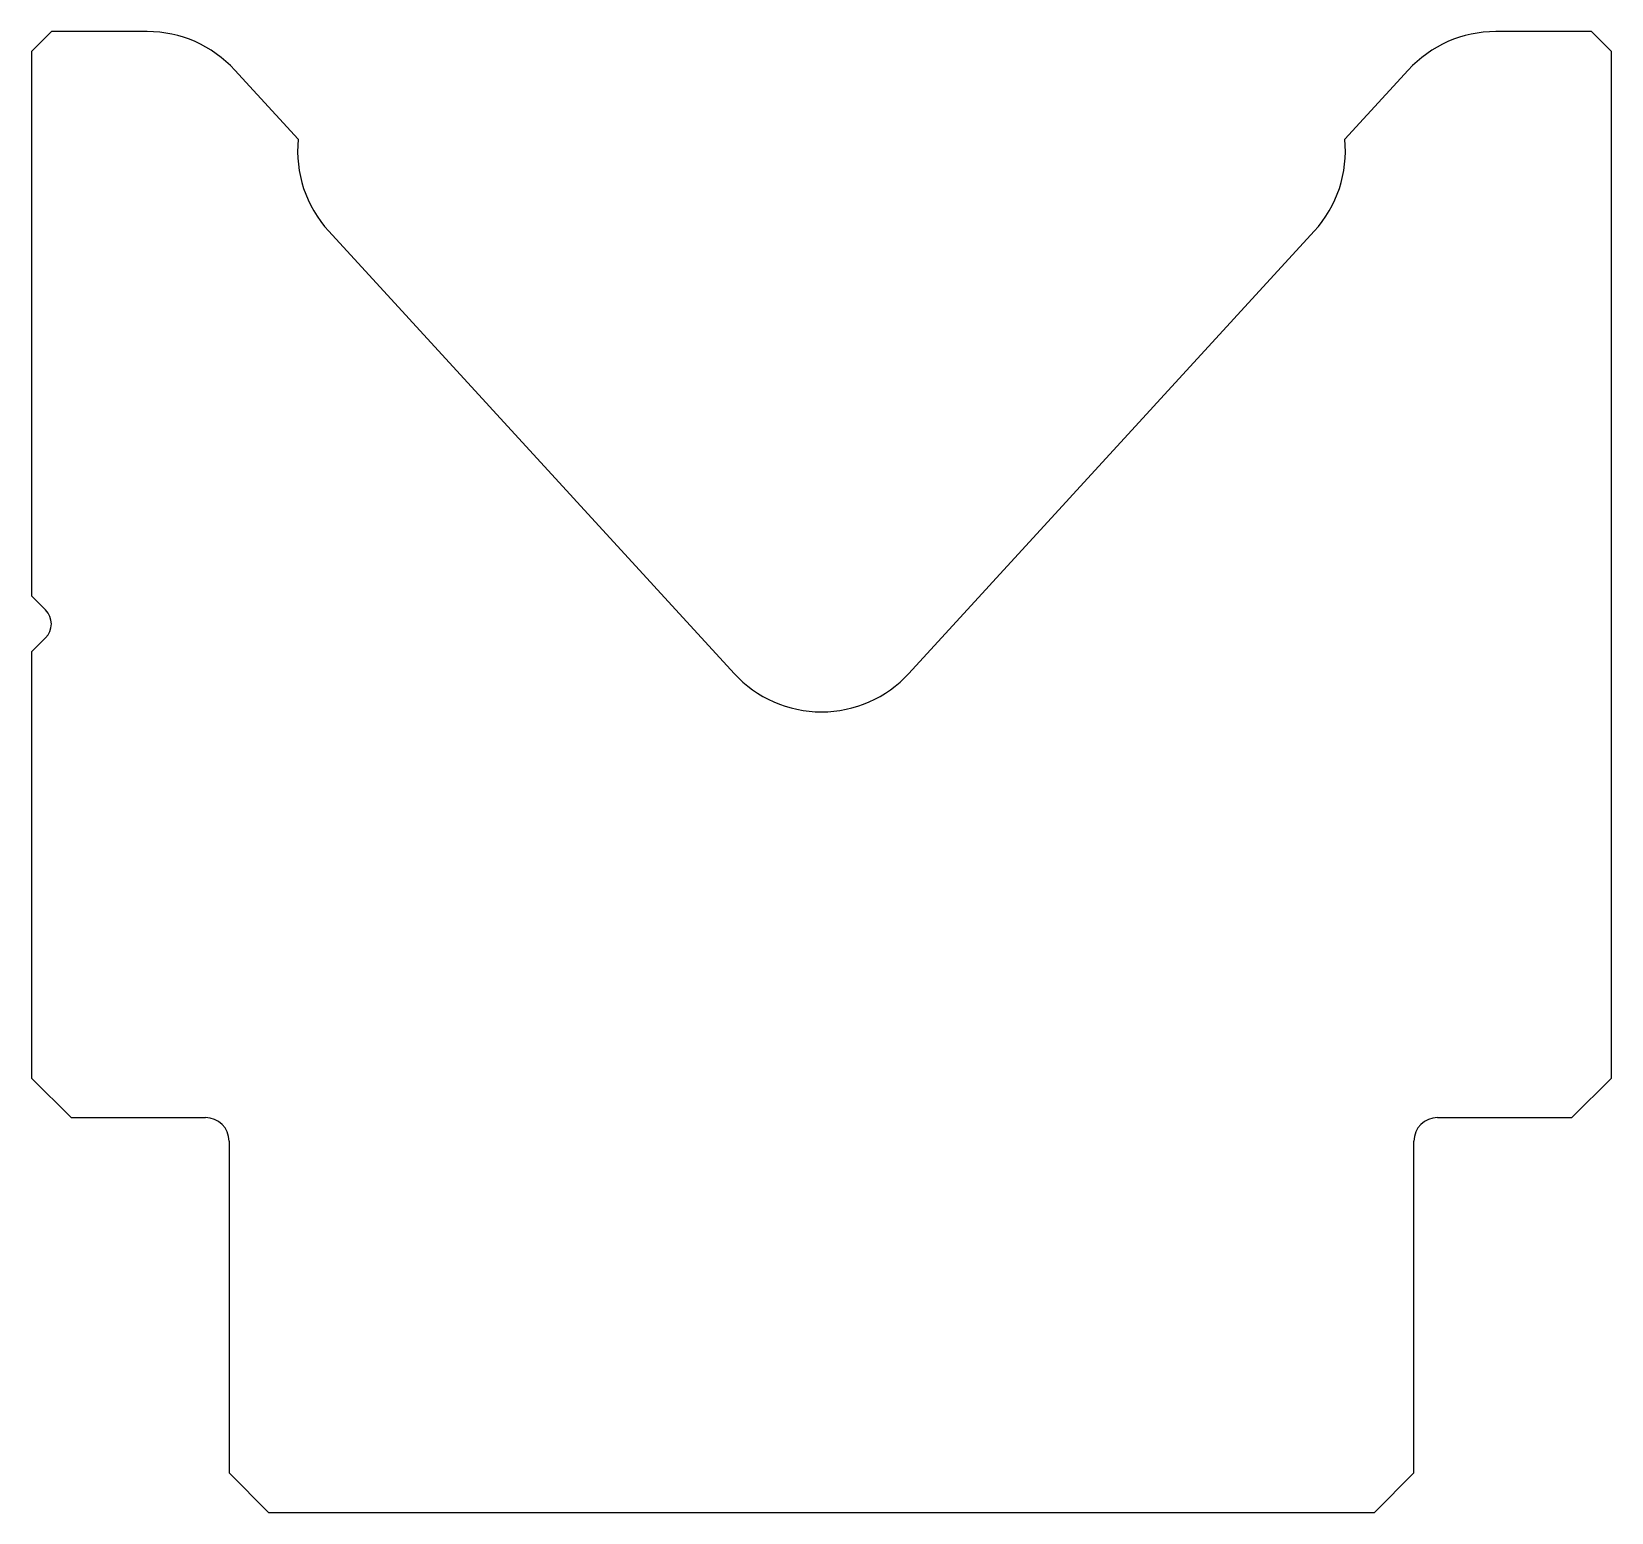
# Model space of a CAD drawing. Header units: metres. Extents: x -40.6 to 39.4, y -26 to 49.
import ezdxf

# ---------------------------------------------------------------- set-up
doc = ezdxf.new("R2010")
doc.units = ezdxf.units.M

msp = doc.modelspace()

# ---------------------------------------------------------------- linework, layer by layer
for p, q in [((-39.601081, 48.993602), (-40.601081, 47.993602)), ((-34.741145, 48.993602), (-39.601081, 48.993602)), ((38.398919, 48.993602), (33.538982, 48.993602)), ((39.398919, 47.993602), (38.398919, 48.993602)), ((-40.601081, 47.993602), (-40.601081, 20.407815)), ((39.398919, -4.006398), (39.398919, 47.993602)), ((-27.101081, 43.537059), (-30.317481, 47.047143)), ((29.115318, 47.047143), (25.898919, 43.537059)), ((-5.024745, 16.484592), (-25.554305, 38.888674)), ((24.352142, 38.888674), (3.822583, 16.484592)), ((-40.601081, 20.407815), (-39.893975, 19.700709)), ((-39.893975, 18.286495), (-40.601081, 17.579388)), ((-40.601081, 17.579388), (-40.601081, -4.006398)), ((-40.601081, -4.006398), (-38.601081, -6.006398)), ((37.398919, -6.006398), (39.398919, -4.006398)), ((-38.601081, -6.006398), (-31.801081, -6.006398)), ((30.598919, -6.006398), (37.398919, -6.006398)), ((-30.601081, -7.206398), (-30.601081, -24.006398)), ((29.398919, -24.006398), (29.398919, -7.206398)), ((-30.601081, -24.006398), (-28.601081, -26.006398)), ((27.398919, -26.006398), (29.398919, -24.006398)), ((-28.601081, -26.006398), (27.398919, -26.006398))]:
    msp.add_line(p, q)
for centre, radius, start, end in [((-34.741145, 42.993602), 6, 42.5, 90), ((33.538982, 42.993602), 6, 90, 137.5), ((-21.130641, 42.942216), 6, 174.310315, 222.5), ((19.928478, 42.942216), 6, 317.5, 5.689685), ((-40.601081, 18.993602), 1, 315, 45), ((-0.601081, 20.538133), 6, 222.5, 317.5), ((-31.801081, -7.206398), 1.2, 0, 90), ((30.598919, -7.206398), 1.2, 90, 180)]:
    msp.add_arc(centre, radius, start, end)

doc.saveas('drawing.dxf')
